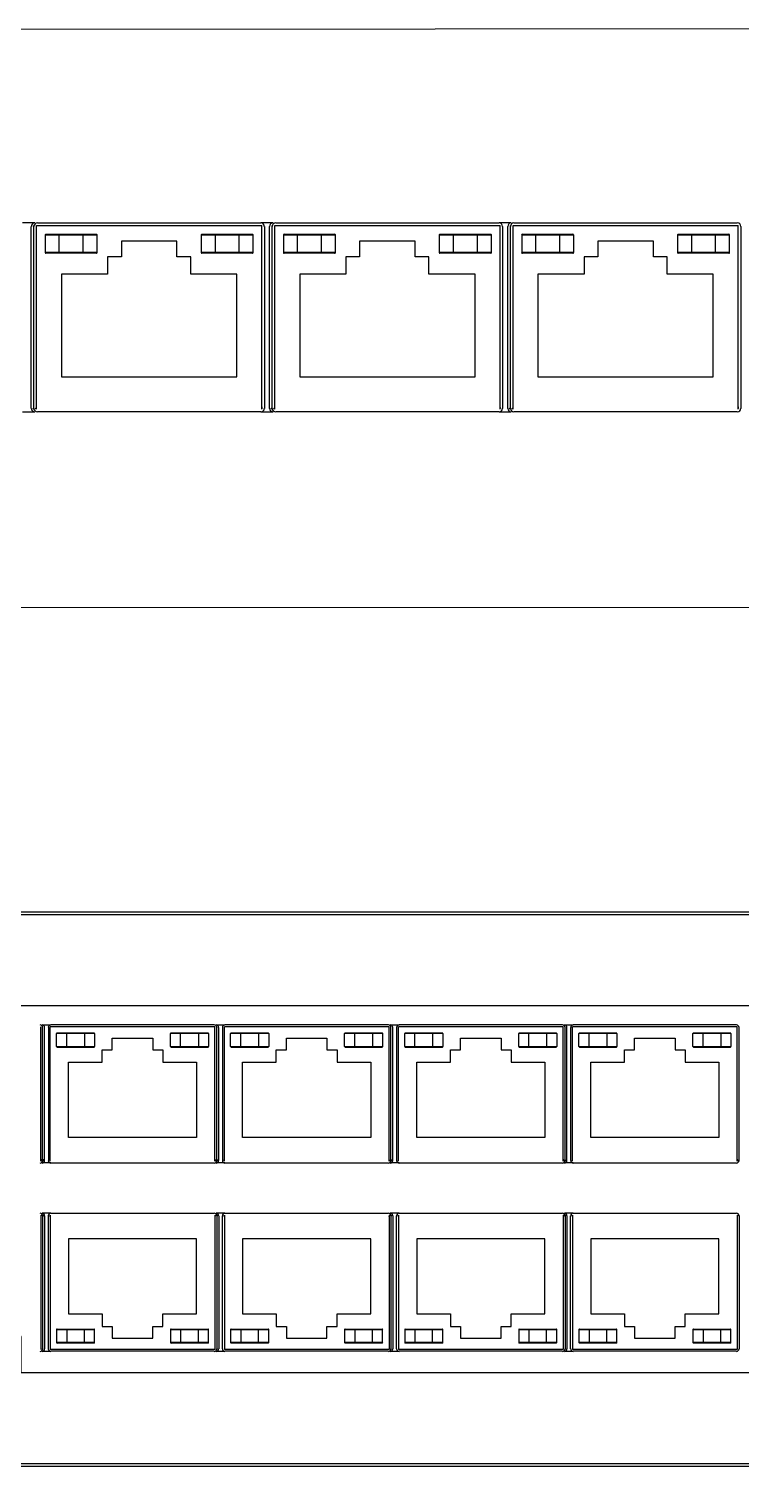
# Model space of a CAD drawing. Header units: inches. Extents: x 29 to 2254, y 8 to 2046.
# Drawn here: x 463.6 to 517.8, y 1831.4 to 1940.7 of the extents above; entities that cross this region are included whole.
import ezdxf

# ---------------------------------------------------------------- set-up
doc = ezdxf.new("R2010")
doc.units = ezdxf.units.IN
doc.header["$MEASUREMENT"] = 0

# ---------------------------------------------------------------- blocks, each defined once
blk = doc.blocks.new('net 1u')
for p, q in [((997746.34, 52129.89), (997746.34, 52140.11)), ((997746.44, 52140.26), (997747.11, 52140.26)), ((997746.48, 52129.89), (997746.48, 52140.11)), ((997746.48, 52129.94), (997746.48, 52140.06)), ((997746.63, 52129.94), (997746.63, 52140.06)), ((997746.92, 52140.06), (997746.92, 52129.94)), ((997747.06, 52129.89), (997747.06, 52140.11)), ((997759.6, 52140.11), (997747.06, 52140.11)), ((997759.55, 52140.26), (997747.11, 52140.26)), ((997759.6, 52129.89), (997759.6, 52140.11)), ((997759.69, 52140.26), (997760.37, 52140.26)), ((997759.74, 52129.89), (997759.74, 52140.11)), ((997759.74, 52129.94), (997759.74, 52140.06)), ((997759.89, 52129.94), (997759.89, 52140.06)), ((997760.18, 52140.06), (997760.18, 52129.94)), ((997760.32, 52129.89), (997760.32, 52140.11)), ((997772.86, 52140.11), (997760.32, 52140.11)), ((997772.81, 52140.26), (997760.37, 52140.26)), ((997772.86, 52129.89), (997772.86, 52140.11)), ((997772.95, 52140.26), (997773.63, 52140.26)), ((997773, 52129.89), (997773, 52140.11)), ((997773, 52129.94), (997773, 52140.06)), ((997773.15, 52129.94), (997773.15, 52140.06)), ((997773.43, 52140.06), (997773.43, 52129.94)), ((997773.58, 52129.89), (997773.58, 52140.11)), ((997786.11, 52140.11), (997773.58, 52140.11)), ((997786.07, 52140.26), (997773.63, 52140.26)), ((997786.11, 52129.89), (997786.11, 52140.11)), ((997786.21, 52140.26), (997786.89, 52140.26)), ((997786.26, 52129.89), (997786.26, 52140.11)), ((997786.26, 52129.94), (997786.26, 52140.06)), ((997786.4, 52129.94), (997786.4, 52140.06)), ((997786.69, 52140.06), (997786.69, 52129.94)), ((997786.84, 52129.89), (997786.84, 52140.11)), ((997799.37, 52140.11), (997786.84, 52140.11)), ((997799.32, 52140.26), (997786.89, 52140.26)), ((997799.37, 52129.89), (997799.37, 52140.11)), ((997799.52, 52129.94), (997799.52, 52140.06)), ((997747.54, 52138.61), (997747.54, 52139.59)), ((997750.44, 52139.59), (997747.54, 52139.59)), ((997750.4, 52139.63), (997747.58, 52139.63)), ((997748.32, 52138.57), (997748.32, 52139.63)), ((997749.67, 52139.63), (997749.67, 52138.57)), ((997750.44, 52139.59), (997750.44, 52138.61)), ((997751.79, 52138.36), (997751.79, 52139.24)), ((997751.79, 52139.24), (997754.87, 52139.24)), ((997754.87, 52139.24), (997754.87, 52138.36)), ((997756.22, 52138.61), (997756.22, 52139.59)), ((997759.12, 52139.59), (997756.22, 52139.59)), ((997759.08, 52139.63), (997756.26, 52139.63)), ((997756.99, 52138.57), (997756.99, 52139.63)), ((997758.34, 52139.63), (997758.34, 52138.57)), ((997759.12, 52139.59), (997759.12, 52138.61)), ((997760.8, 52138.61), (997760.8, 52139.59)), ((997763.7, 52139.59), (997760.8, 52139.59)), ((997763.66, 52139.63), (997760.84, 52139.63)), ((997761.57, 52138.57), (997761.57, 52139.63)), ((997762.92, 52139.63), (997762.92, 52138.57)), ((997763.7, 52139.59), (997763.7, 52138.61)), ((997765.05, 52138.36), (997765.05, 52139.24)), ((997765.05, 52139.24), (997768.13, 52139.24)), ((997768.13, 52139.24), (997768.13, 52138.36)), ((997769.48, 52138.61), (997769.48, 52139.59)), ((997772.37, 52139.59), (997769.48, 52139.59)), ((997772.34, 52139.63), (997769.52, 52139.63)), ((997770.25, 52138.57), (997770.25, 52139.63)), ((997771.6, 52139.63), (997771.6, 52138.57)), ((997772.37, 52139.59), (997772.37, 52138.61)), ((997774.06, 52138.61), (997774.06, 52139.59)), ((997776.95, 52139.59), (997774.06, 52139.59)), ((997776.92, 52139.63), (997774.1, 52139.63)), ((997774.83, 52138.57), (997774.83, 52139.63)), ((997776.18, 52139.63), (997776.18, 52138.57)), ((997776.95, 52139.59), (997776.95, 52138.61)), ((997778.3, 52138.36), (997778.3, 52139.24)), ((997778.3, 52139.24), (997781.39, 52139.24)), ((997781.39, 52139.24), (997781.39, 52138.36)), ((997782.74, 52138.61), (997782.74, 52139.59)), ((997785.63, 52139.59), (997782.74, 52139.59)), ((997785.59, 52139.63), (997782.78, 52139.63)), ((997783.51, 52138.57), (997783.51, 52139.63)), ((997784.86, 52139.63), (997784.86, 52138.57)), ((997785.63, 52139.59), (997785.63, 52138.61)), ((997787.32, 52138.61), (997787.32, 52139.59)), ((997790.21, 52139.59), (997787.32, 52139.59)), ((997790.17, 52139.63), (997787.36, 52139.63)), ((997788.09, 52138.57), (997788.09, 52139.63)), ((997789.44, 52139.63), (997789.44, 52138.57)), ((997790.21, 52139.59), (997790.21, 52138.61)), ((997791.56, 52138.36), (997791.56, 52139.24)), ((997791.56, 52139.24), (997794.65, 52139.24)), ((997794.65, 52139.24), (997794.65, 52138.36)), ((997796, 52138.61), (997796, 52139.59)), ((997798.89, 52139.59), (997796, 52139.59)), ((997798.85, 52139.63), (997796.04, 52139.63)), ((997796.77, 52138.57), (997796.77, 52139.63)), ((997798.12, 52139.63), (997798.12, 52138.57)), ((997798.89, 52139.59), (997798.89, 52138.61)), ((997747.54, 52138.61), (997750.44, 52138.61)), ((997747.58, 52138.57), (997750.4, 52138.57)), ((997751.02, 52137.41), (997751.02, 52138.36)), ((997751.02, 52138.36), (997751.79, 52138.36)), ((997754.87, 52138.36), (997755.64, 52138.36)), ((997755.64, 52138.36), (997755.64, 52137.41)), ((997756.22, 52138.61), (997759.12, 52138.61)), ((997756.26, 52138.57), (997759.08, 52138.57)), ((997760.8, 52138.61), (997763.7, 52138.61)), ((997760.84, 52138.57), (997763.66, 52138.57)), ((997764.27, 52137.41), (997764.27, 52138.36)), ((997764.27, 52138.36), (997765.05, 52138.36)), ((997768.13, 52138.36), (997768.9, 52138.36)), ((997768.9, 52138.36), (997768.9, 52137.41)), ((997769.48, 52138.61), (997772.37, 52138.61)), ((997769.52, 52138.57), (997772.34, 52138.57)), ((997774.06, 52138.61), (997776.95, 52138.61)), ((997774.1, 52138.57), (997776.92, 52138.57)), ((997777.53, 52137.41), (997777.53, 52138.36)), ((997777.53, 52138.36), (997778.3, 52138.36)), ((997781.39, 52138.36), (997782.16, 52138.36)), ((997782.16, 52138.36), (997782.16, 52137.41)), ((997782.74, 52138.61), (997785.63, 52138.61)), ((997782.78, 52138.57), (997785.59, 52138.57)), ((997787.32, 52138.61), (997790.21, 52138.61)), ((997787.36, 52138.57), (997790.17, 52138.57)), ((997790.79, 52137.41), (997790.79, 52138.36)), ((997790.79, 52138.36), (997791.56, 52138.36)), ((997794.65, 52138.36), (997795.42, 52138.36)), ((997795.42, 52138.36), (997795.42, 52137.41)), ((997796, 52138.61), (997798.89, 52138.61)), ((997796.04, 52138.57), (997798.85, 52138.57)), ((997748.45, 52131.69), (997748.45, 52137.41)), ((997748.45, 52137.41), (997751.02, 52137.41)), ((997755.64, 52137.41), (997758.21, 52137.41)), ((997758.21, 52137.41), (997758.21, 52131.69)), ((997761.71, 52131.69), (997761.71, 52137.41)), ((997761.71, 52137.41), (997764.27, 52137.41)), ((997768.9, 52137.41), (997771.47, 52137.41)), ((997771.47, 52137.41), (997771.47, 52131.69)), ((997774.97, 52131.69), (997774.97, 52137.41)), ((997774.97, 52137.41), (997777.53, 52137.41)), ((997782.16, 52137.41), (997784.73, 52137.41)), ((997784.73, 52137.41), (997784.73, 52131.69)), ((997788.23, 52131.69), (997788.23, 52137.41)), ((997788.23, 52137.41), (997790.79, 52137.41)), ((997795.42, 52137.41), (997797.98, 52137.41)), ((997797.98, 52137.41), (997797.98, 52131.69)), ((997758.21, 52131.69), (997748.45, 52131.69)), ((997771.47, 52131.69), (997761.71, 52131.69)), ((997784.73, 52131.69), (997774.97, 52131.69)), ((997797.98, 52131.69), (997788.23, 52131.69)), ((997747.11, 52129.75), (997746.44, 52129.75)), ((997747.11, 52129.75), (997759.55, 52129.75)), ((997760.37, 52129.75), (997759.69, 52129.75)), ((997760.37, 52129.75), (997772.81, 52129.75)), ((997773.63, 52129.75), (997772.95, 52129.75)), ((997773.63, 52129.75), (997786.07, 52129.75)), ((997786.89, 52129.75), (997786.21, 52129.75)), ((997786.89, 52129.75), (997799.32, 52129.75)), ((997746.34, 52125.79), (997746.34, 52115.57)), ((997747.11, 52125.93), (997746.44, 52125.93)), ((997746.48, 52125.79), (997746.48, 52115.57)), ((997747.06, 52125.79), (997747.06, 52115.57)), ((997747.11, 52125.93), (997759.55, 52125.93)), ((997759.6, 52125.79), (997759.6, 52115.57)), ((997760.37, 52125.93), (997759.69, 52125.93)), ((997759.74, 52125.79), (997759.74, 52115.57)), ((997760.32, 52125.79), (997760.32, 52115.57)), ((997760.37, 52125.93), (997772.81, 52125.93)), ((997772.86, 52125.79), (997772.86, 52115.57)), ((997773.63, 52125.93), (997772.95, 52125.93)), ((997773, 52125.79), (997773, 52115.57)), ((997773.58, 52125.79), (997773.58, 52115.57)), ((997773.63, 52125.93), (997786.07, 52125.93)), ((997786.11, 52125.79), (997786.11, 52115.57)), ((997786.89, 52125.93), (997786.21, 52125.93)), ((997786.26, 52125.79), (997786.26, 52115.57)), ((997786.84, 52125.79), (997786.84, 52115.57)), ((997786.89, 52125.93), (997799.32, 52125.93)), ((997799.37, 52125.79), (997799.37, 52115.57)), ((997746.48, 52125.74), (997746.48, 52115.61)), ((997746.63, 52125.74), (997746.63, 52115.61)), ((997746.92, 52115.61), (997746.92, 52125.74)), ((997759.74, 52125.74), (997759.74, 52115.61)), ((997759.89, 52125.74), (997759.89, 52115.61)), ((997760.18, 52115.61), (997760.18, 52125.74)), ((997773, 52125.74), (997773, 52115.61)), ((997773.15, 52125.74), (997773.15, 52115.61)), ((997773.43, 52115.61), (997773.43, 52125.74)), ((997786.26, 52125.74), (997786.26, 52115.61)), ((997786.4, 52125.74), (997786.4, 52115.61)), ((997786.69, 52115.61), (997786.69, 52125.74)), ((997799.52, 52125.74), (997799.52, 52115.61)), ((997748.45, 52123.98), (997748.45, 52118.27)), ((997758.21, 52123.98), (997748.45, 52123.98)), ((997758.21, 52118.27), (997758.21, 52123.98)), ((997761.71, 52123.98), (997761.71, 52118.27)), ((997771.47, 52123.98), (997761.71, 52123.98)), ((997771.47, 52118.27), (997771.47, 52123.98)), ((997774.97, 52123.98), (997774.97, 52118.27)), ((997784.73, 52123.98), (997774.97, 52123.98)), ((997784.73, 52118.27), (997784.73, 52123.98)), ((997788.23, 52123.98), (997788.23, 52118.27)), ((997797.98, 52123.98), (997788.23, 52123.98)), ((997797.98, 52118.27), (997797.98, 52123.98)), ((997748.45, 52118.27), (997751.02, 52118.27)), ((997751.02, 52118.27), (997751.02, 52117.32)), ((997755.64, 52117.32), (997755.64, 52118.27)), ((997755.64, 52118.27), (997758.21, 52118.27)), ((997761.71, 52118.27), (997764.27, 52118.27)), ((997764.27, 52118.27), (997764.27, 52117.32)), ((997768.9, 52117.32), (997768.9, 52118.27)), ((997768.9, 52118.27), (997771.47, 52118.27)), ((997774.97, 52118.27), (997777.53, 52118.27)), ((997777.53, 52118.27), (997777.53, 52117.32)), ((997782.16, 52117.32), (997782.16, 52118.27)), ((997782.16, 52118.27), (997784.73, 52118.27)), ((997788.23, 52118.27), (997790.79, 52118.27)), ((997790.79, 52118.27), (997790.79, 52117.32)), ((997795.42, 52117.32), (997795.42, 52118.27)), ((997795.42, 52118.27), (997797.98, 52118.27)), ((997747.54, 52117.07), (997747.54, 52116.09)), ((997747.54, 52117.07), (997750.44, 52117.07)), ((997747.58, 52117.11), (997750.4, 52117.11)), ((997748.32, 52117.11), (997748.32, 52116.05)), ((997749.67, 52116.05), (997749.67, 52117.11)), ((997750.44, 52116.09), (997750.44, 52117.07)), ((997751.02, 52117.32), (997751.79, 52117.32)), ((997751.79, 52117.32), (997751.79, 52116.43)), ((997754.87, 52116.43), (997754.87, 52117.32)), ((997754.87, 52117.32), (997755.64, 52117.32)), ((997756.22, 52117.07), (997756.22, 52116.09)), ((997756.22, 52117.07), (997759.12, 52117.07)), ((997756.26, 52117.11), (997759.08, 52117.11)), ((997756.99, 52117.11), (997756.99, 52116.05)), ((997758.34, 52116.05), (997758.34, 52117.11)), ((997759.12, 52116.09), (997759.12, 52117.07)), ((997760.8, 52117.07), (997760.8, 52116.09)), ((997760.8, 52117.07), (997763.7, 52117.07)), ((997760.84, 52117.11), (997763.66, 52117.11)), ((997761.57, 52117.11), (997761.57, 52116.05)), ((997762.92, 52116.05), (997762.92, 52117.11)), ((997763.7, 52116.09), (997763.7, 52117.07)), ((997764.27, 52117.32), (997765.05, 52117.32)), ((997765.05, 52117.32), (997765.05, 52116.43)), ((997768.13, 52116.43), (997768.13, 52117.32)), ((997768.13, 52117.32), (997768.9, 52117.32)), ((997769.48, 52117.07), (997769.48, 52116.09)), ((997769.48, 52117.07), (997772.37, 52117.07)), ((997769.52, 52117.11), (997772.34, 52117.11)), ((997770.25, 52117.11), (997770.25, 52116.05)), ((997771.6, 52116.05), (997771.6, 52117.11)), ((997772.37, 52116.09), (997772.37, 52117.07)), ((997774.06, 52117.07), (997774.06, 52116.09)), ((997774.06, 52117.07), (997776.95, 52117.07)), ((997774.1, 52117.11), (997776.92, 52117.11)), ((997774.83, 52117.11), (997774.83, 52116.05)), ((997776.18, 52116.05), (997776.18, 52117.11)), ((997776.95, 52116.09), (997776.95, 52117.07)), ((997777.53, 52117.32), (997778.3, 52117.32)), ((997778.3, 52117.32), (997778.3, 52116.43)), ((997781.39, 52116.43), (997781.39, 52117.32)), ((997781.39, 52117.32), (997782.16, 52117.32)), ((997782.74, 52117.07), (997782.74, 52116.09)), ((997782.74, 52117.07), (997785.63, 52117.07)), ((997782.78, 52117.11), (997785.59, 52117.11)), ((997783.51, 52117.11), (997783.51, 52116.05)), ((997784.86, 52116.05), (997784.86, 52117.11)), ((997785.63, 52116.09), (997785.63, 52117.07)), ((997787.32, 52117.07), (997787.32, 52116.09)), ((997787.32, 52117.07), (997790.21, 52117.07)), ((997787.36, 52117.11), (997790.17, 52117.11)), ((997788.09, 52117.11), (997788.09, 52116.05)), ((997789.44, 52116.05), (997789.44, 52117.11)), ((997790.21, 52116.09), (997790.21, 52117.07)), ((997790.79, 52117.32), (997791.56, 52117.32)), ((997791.56, 52117.32), (997791.56, 52116.43)), ((997794.65, 52116.43), (997794.65, 52117.32)), ((997794.65, 52117.32), (997795.42, 52117.32)), ((997796, 52117.07), (997796, 52116.09)), ((997796, 52117.07), (997798.89, 52117.07)), ((997796.04, 52117.11), (997798.85, 52117.11)), ((997796.77, 52117.11), (997796.77, 52116.05)), ((997798.12, 52116.05), (997798.12, 52117.11)), ((997798.89, 52116.09), (997798.89, 52117.07)), ((997750.44, 52116.09), (997747.54, 52116.09)), ((997750.4, 52116.05), (997747.58, 52116.05)), ((997751.79, 52116.43), (997754.87, 52116.43)), ((997759.12, 52116.09), (997756.22, 52116.09)), ((997759.08, 52116.05), (997756.26, 52116.05)), ((997763.7, 52116.09), (997760.8, 52116.09)), ((997763.66, 52116.05), (997760.84, 52116.05)), ((997765.05, 52116.43), (997768.13, 52116.43)), ((997772.37, 52116.09), (997769.48, 52116.09)), ((997772.34, 52116.05), (997769.52, 52116.05)), ((997776.95, 52116.09), (997774.06, 52116.09)), ((997776.92, 52116.05), (997774.1, 52116.05)), ((997778.3, 52116.43), (997781.39, 52116.43)), ((997785.63, 52116.09), (997782.74, 52116.09)), ((997785.59, 52116.05), (997782.78, 52116.05)), ((997790.21, 52116.09), (997787.32, 52116.09)), ((997790.17, 52116.05), (997787.36, 52116.05)), ((997791.56, 52116.43), (997794.65, 52116.43)), ((997798.89, 52116.09), (997796, 52116.09)), ((997798.85, 52116.05), (997796.04, 52116.05)), ((997746.44, 52115.42), (997747.11, 52115.42)), ((997759.6, 52115.57), (997747.06, 52115.57)), ((997759.55, 52115.42), (997747.11, 52115.42)), ((997759.69, 52115.42), (997760.37, 52115.42)), ((997772.86, 52115.57), (997760.32, 52115.57)), ((997772.81, 52115.42), (997760.37, 52115.42)), ((997772.95, 52115.42), (997773.63, 52115.42)), ((997786.11, 52115.57), (997773.58, 52115.57)), ((997786.07, 52115.42), (997773.63, 52115.42)), ((997786.21, 52115.42), (997786.89, 52115.42)), ((997799.37, 52115.57), (997786.84, 52115.57)), ((997799.32, 52115.42), (997786.89, 52115.42))]:
    blk.add_line(p, q)
for points in [[(997414.23, 52106.68), (997813.12, 52106.68, 0.414214), (997814.19, 52107.75), (997814.19, 52147.78, 0.414214), (997813.12, 52148.84), (997414.23, 52148.84, 0.414214), (997413.17, 52147.78), (997413.17, 52107.75, 0.414214)], [(997414.23, 52106.89), (997813.12, 52106.89, 0.414214), (997813.97, 52107.75), (997813.97, 52147.78, 0.414214), (997813.12, 52148.63), (997414.23, 52148.63, 0.414214), (997413.38, 52147.78), (997413.38, 52107.75, 0.414214)]]:
    blk.add_lwpolyline(points, format="xyb", close=True)
blk.add_lwpolyline([(997744.84, 52113.79), (997744.84, 52113.79), (997744.84, 52116.54), (997743.33, 52116.54), (997743.33, 52141.73), (997802.05, 52141.73), (997802.05, 52116.66), (997800.61, 52116.66), (997800.61, 52113.79), (997744.84, 52113.79)])
for centre, radius, start, end in [((997746.29, 52140.06), 0.193, 0, 90), ((997746.44, 52140.06), 0.193, 0, 90), ((997747.11, 52140.06), 0.193, 90, 180), ((997759.55, 52140.06), 0.193, 0, 90), ((997759.69, 52140.06), 0.193, 0, 90), ((997760.37, 52140.06), 0.193, 90, 180), ((997772.81, 52140.06), 0.193, 0, 90), ((997772.95, 52140.06), 0.193, 0, 90), ((997773.63, 52140.06), 0.193, 90, 180), ((997786.07, 52140.06), 0.193, 0, 90), ((997786.21, 52140.06), 0.193, 0, 90), ((997786.89, 52140.06), 0.193, 90, 180), ((997799.32, 52140.06), 0.193, 0, 90), ((997747.58, 52139.59), 0.0386, 90.0002, 180), ((997750.4, 52139.59), 0.0386, 0, 89.9999), ((997756.26, 52139.59), 0.0386, 90.0003, 180), ((997759.08, 52139.59), 0.0386, 0, 89.9999), ((997760.84, 52139.59), 0.0386, 90.0002, 180), ((997763.66, 52139.59), 0.0386, 0, 89.9999), ((997769.52, 52139.59), 0.0386, 90.0003, 180), ((997772.34, 52139.59), 0.0386, 0, 89.9999), ((997774.1, 52139.59), 0.0386, 90.0002, 180), ((997776.92, 52139.59), 0.0386, 0, 89.9999), ((997782.78, 52139.59), 0.0386, 90.0003, 180), ((997785.59, 52139.59), 0.0386, 0, 89.9999), ((997787.36, 52139.59), 0.0386, 90.0002, 180), ((997790.17, 52139.59), 0.0386, 0, 89.9999), ((997796.04, 52139.59), 0.0386, 90.0003, 180), ((997798.85, 52139.59), 0.0386, 0, 89.9999), ((997747.58, 52138.61), 0.0386, 180, 269.9999), ((997750.4, 52138.61), 0.0386, 270.0002, 0), ((997756.26, 52138.61), 0.0386, 180, 269.9999), ((997759.08, 52138.61), 0.0386, 270.0004, 0), ((997760.84, 52138.61), 0.0386, 180, 269.9999), ((997763.66, 52138.61), 0.0386, 270.0002, 0), ((997769.52, 52138.61), 0.0386, 180, 269.9999), ((997772.34, 52138.61), 0.0386, 270.0004, 0), ((997774.1, 52138.61), 0.0386, 180, 269.9999), ((997776.92, 52138.61), 0.0386, 270.0002, 0), ((997782.78, 52138.61), 0.0386, 180, 269.9999), ((997785.59, 52138.61), 0.0386, 270.0004, 0), ((997787.36, 52138.61), 0.0386, 180, 269.9999), ((997790.17, 52138.61), 0.0386, 270.0002, 0), ((997796.04, 52138.61), 0.0386, 180, 269.9999), ((997798.85, 52138.61), 0.0386, 270.0004, 0), ((997746.29, 52129.94), 0.193, 270, 0), ((997746.53, 52130.03), 0.193, 180, 225.573), ((997746.44, 52129.94), 0.193, 270, 0), ((997746.68, 52130.03), 0.193, 180, 225.573), ((997747.11, 52129.94), 0.193, 180, 270), ((997746.87, 52130.03), 0.193, 329.618, 0), ((997759.55, 52129.94), 0.193, 270, 0), ((997759.79, 52130.03), 0.193, 180, 225.573), ((997759.69, 52129.94), 0.193, 270, 0), ((997759.94, 52130.03), 0.193, 180, 225.573), ((997760.37, 52129.94), 0.193, 180, 270), ((997760.13, 52130.03), 0.193, 329.618, 0), ((997772.81, 52129.94), 0.193, 270, 0), ((997773.05, 52130.03), 0.193, 180, 225.573), ((997772.95, 52129.94), 0.193, 270, 0), ((997773.19, 52130.03), 0.193, 180, 225.573), ((997773.63, 52129.94), 0.193, 180, 270), ((997773.39, 52130.03), 0.193, 329.618, 0), ((997786.07, 52129.94), 0.193, 270, 0), ((997786.31, 52130.03), 0.193, 180, 225.573), ((997786.21, 52129.94), 0.193, 270, 0), ((997786.45, 52130.03), 0.193, 180, 225.573), ((997786.89, 52129.94), 0.193, 180, 270), ((997786.64, 52130.03), 0.193, 329.618, 0), ((997799.32, 52129.94), 0.193, 270, 0), ((997799.57, 52130.03), 0.193, 180, 225.573), ((997746.29, 52125.74), 0.193, 0, 90), ((997746.53, 52125.65), 0.193, 134.427, 180), ((997746.44, 52125.74), 0.193, 0, 90), ((997746.68, 52125.65), 0.193, 134.427, 180), ((997747.11, 52125.74), 0.193, 90, 180), ((997759.55, 52125.74), 0.193, 0, 90), ((997759.79, 52125.65), 0.193, 134.427, 180), ((997759.69, 52125.74), 0.193, 0, 90), ((997759.94, 52125.65), 0.193, 134.427, 180), ((997760.37, 52125.74), 0.193, 90, 180), ((997772.81, 52125.74), 0.193, 0, 90), ((997773.05, 52125.65), 0.193, 134.427, 180), ((997772.95, 52125.74), 0.193, 0, 90), ((997773.19, 52125.65), 0.193, 134.427, 180), ((997773.63, 52125.74), 0.193, 90, 180), ((997786.07, 52125.74), 0.193, 0, 90), ((997786.31, 52125.65), 0.193, 134.427, 180), ((997786.21, 52125.74), 0.193, 0, 90), ((997786.45, 52125.65), 0.193, 134.427, 180), ((997786.89, 52125.74), 0.193, 90, 180), ((997799.32, 52125.74), 0.193, 0, 90), ((997799.57, 52125.65), 0.193, 134.427, 180), ((997746.87, 52125.65), 0.193, 0, 30.382), ((997760.13, 52125.65), 0.193, 0, 30.382), ((997773.39, 52125.65), 0.193, 0, 30.382), ((997786.64, 52125.65), 0.193, 0, 30.382), ((997747.58, 52117.07), 0.0386, 90.0001, 180), ((997750.4, 52117.07), 0.0386, 0, 89.9998), ((997756.26, 52117.07), 0.0386, 90.0001, 180), ((997759.08, 52117.07), 0.0386, 0, 89.9996), ((997760.84, 52117.07), 0.0386, 90.0001, 180), ((997763.66, 52117.07), 0.0386, 0, 89.9998), ((997769.52, 52117.07), 0.0386, 90.0001, 180), ((997772.34, 52117.07), 0.0386, 0, 89.9996), ((997774.1, 52117.07), 0.0386, 90.0001, 180), ((997776.92, 52117.07), 0.0386, 0, 89.9998), ((997782.78, 52117.07), 0.0386, 90.0001, 180), ((997785.59, 52117.07), 0.0386, 0, 89.9996), ((997787.36, 52117.07), 0.0386, 90.0001, 180), ((997790.17, 52117.07), 0.0386, 0, 89.9998), ((997796.04, 52117.07), 0.0386, 90.0001, 180), ((997798.85, 52117.07), 0.0386, 0, 89.9996), ((997747.58, 52116.09), 0.0386, 180, 269.9998), ((997750.4, 52116.09), 0.0386, 270.0001, 0), ((997756.26, 52116.09), 0.0386, 180, 269.9997), ((997759.08, 52116.09), 0.0386, 270.0001, 0), ((997760.84, 52116.09), 0.0386, 180, 269.9998), ((997763.66, 52116.09), 0.0386, 270.0001, 0), ((997769.52, 52116.09), 0.0386, 180, 269.9997), ((997772.34, 52116.09), 0.0386, 270.0001, 0), ((997774.1, 52116.09), 0.0386, 180, 269.9998), ((997776.92, 52116.09), 0.0386, 270.0001, 0), ((997782.78, 52116.09), 0.0386, 180, 269.9997), ((997785.59, 52116.09), 0.0386, 270.0001, 0), ((997787.36, 52116.09), 0.0386, 180, 269.9998), ((997790.17, 52116.09), 0.0386, 270.0001, 0), ((997796.04, 52116.09), 0.0386, 180, 269.9997), ((997798.85, 52116.09), 0.0386, 270.0001, 0), ((997746.29, 52115.61), 0.193, 270, 0), ((997746.44, 52115.61), 0.193, 270, 0), ((997747.11, 52115.61), 0.193, 180, 270), ((997759.55, 52115.61), 0.193, 270, 0), ((997759.69, 52115.61), 0.193, 270, 0), ((997760.37, 52115.61), 0.193, 180, 270), ((997772.81, 52115.61), 0.193, 270, 0), ((997772.95, 52115.61), 0.193, 270, 0), ((997773.63, 52115.61), 0.193, 180, 270), ((997786.07, 52115.61), 0.193, 270, 0), ((997786.21, 52115.61), 0.193, 270, 0), ((997786.89, 52115.61), 0.193, 180, 270), ((997799.32, 52115.61), 0.193, 270, 0)]:
    blk.add_arc(centre, radius, start, end)

msp = doc.modelspace()

# ---------------------------------------------------------------- linework, layer by layer
at = {"color": 0}
for p, q in [((464.04, 1925.96), (463.11, 1925.96)), ((463.77, 1911.85), (463.77, 1925.7)), ((463.97, 1911.78), (463.97, 1925.77)), ((463.97, 1911.85), (463.97, 1925.7)), ((464.17, 1911.78), (464.17, 1925.77)), ((464.17, 1925.77), (481.32, 1925.77)), ((464.24, 1925.96), (481.25, 1925.96)), ((464.83, 1925.05), (464.83, 1923.71)), ((464.83, 1925.05), (468.79, 1925.05)), ((464.88, 1925.11), (468.73, 1925.11)), ((465.88, 1925.11), (465.88, 1923.66)), ((467.73, 1923.66), (467.73, 1925.11)), ((468.79, 1923.71), (468.79, 1925.05)), ((476.7, 1925.05), (476.7, 1923.71)), ((476.7, 1925.05), (480.66, 1925.05)), ((476.76, 1925.11), (480.61, 1925.11)), ((477.76, 1925.11), (477.76, 1923.66)), ((479.6, 1923.66), (479.6, 1925.11)), ((480.66, 1923.71), (480.66, 1925.05)), ((482.18, 1925.96), (481.25, 1925.96)), ((481.32, 1911.78), (481.32, 1925.77)), ((481.52, 1925.7), (481.52, 1911.85)), ((481.91, 1911.85), (481.91, 1925.7)), ((482.11, 1911.78), (482.11, 1925.77)), ((482.11, 1911.85), (482.11, 1925.7)), ((482.31, 1911.78), (482.31, 1925.77)), ((482.31, 1925.77), (499.46, 1925.77)), ((482.38, 1925.96), (499.39, 1925.96)), ((482.97, 1925.05), (482.97, 1923.71)), ((482.97, 1925.05), (486.93, 1925.05)), ((483.02, 1925.11), (486.87, 1925.11)), ((484.02, 1925.11), (484.02, 1923.66)), ((485.87, 1923.66), (485.87, 1925.11)), ((486.93, 1923.71), (486.93, 1925.05)), ((494.84, 1925.05), (494.84, 1923.71)), ((494.84, 1925.05), (498.8, 1925.05)), ((494.89, 1925.11), (498.75, 1925.11)), ((495.9, 1925.11), (495.9, 1923.66)), ((497.74, 1923.66), (497.74, 1925.11)), ((498.8, 1923.71), (498.8, 1925.05)), ((500.32, 1925.96), (499.39, 1925.96)), ((499.46, 1911.78), (499.46, 1925.77)), ((499.66, 1925.7), (499.66, 1911.85)), ((500.05, 1911.85), (500.05, 1925.7)), ((500.25, 1911.78), (500.25, 1925.77)), ((500.25, 1911.85), (500.25, 1925.7)), ((500.45, 1911.78), (500.45, 1925.77)), ((500.45, 1925.77), (517.6, 1925.77)), ((500.52, 1925.96), (517.53, 1925.96)), ((501.11, 1925.05), (501.11, 1923.71)), ((501.11, 1925.05), (505.07, 1925.05)), ((501.16, 1925.11), (505.01, 1925.11)), ((502.16, 1925.11), (502.16, 1923.66)), ((504.01, 1923.66), (504.01, 1925.11)), ((505.07, 1923.71), (505.07, 1925.05)), ((512.98, 1925.05), (512.98, 1923.71)), ((512.98, 1925.05), (516.94, 1925.05)), ((513.03, 1925.11), (516.89, 1925.11)), ((514.04, 1925.11), (514.04, 1923.66)), ((515.88, 1923.66), (515.88, 1925.11)), ((516.94, 1923.71), (516.94, 1925.05)), ((517.6, 1911.78), (517.6, 1925.77)), ((517.8, 1925.7), (517.8, 1911.85)), ((517.83, 1911.85), (517.83, 1925.7)), ((470.63, 1924.58), (470.63, 1923.37)), ((474.86, 1924.58), (470.63, 1924.58)), ((474.86, 1923.37), (474.86, 1924.58)), ((488.77, 1924.58), (488.77, 1923.37)), ((493, 1924.58), (488.77, 1924.58)), ((493, 1923.37), (493, 1924.58)), ((506.91, 1924.58), (506.91, 1923.37)), ((511.14, 1924.58), (506.91, 1924.58)), ((511.14, 1923.37), (511.14, 1924.58)), ((468.79, 1923.71), (464.83, 1923.71)), ((468.73, 1923.66), (464.88, 1923.66)), ((469.58, 1923.37), (469.58, 1922.07)), ((470.63, 1923.37), (469.58, 1923.37)), ((475.91, 1923.37), (474.86, 1923.37)), ((475.91, 1922.07), (475.91, 1923.37)), ((480.66, 1923.71), (476.7, 1923.71)), ((480.61, 1923.66), (476.76, 1923.66)), ((486.93, 1923.71), (482.97, 1923.71)), ((486.87, 1923.66), (483.02, 1923.66)), ((487.72, 1923.37), (487.72, 1922.07)), ((488.77, 1923.37), (487.72, 1923.37)), ((494.05, 1923.37), (493, 1923.37)), ((494.05, 1922.07), (494.05, 1923.37)), ((498.8, 1923.71), (494.84, 1923.71)), ((498.75, 1923.66), (494.89, 1923.66)), ((505.07, 1923.71), (501.11, 1923.71)), ((505.01, 1923.66), (501.16, 1923.66)), ((505.86, 1923.37), (505.86, 1922.07)), ((506.91, 1923.37), (505.86, 1923.37)), ((512.19, 1923.37), (511.14, 1923.37)), ((512.19, 1922.07), (512.19, 1923.37)), ((516.94, 1923.71), (512.98, 1923.71)), ((516.89, 1923.66), (513.03, 1923.66)), ((466.07, 1922.07), (466.07, 1914.25)), ((469.58, 1922.07), (466.07, 1922.07)), ((479.42, 1922.07), (475.91, 1922.07)), ((479.42, 1914.25), (479.42, 1922.07)), ((484.21, 1922.07), (484.21, 1914.25)), ((487.72, 1922.07), (484.21, 1922.07)), ((497.56, 1922.07), (494.05, 1922.07)), ((497.56, 1914.25), (497.56, 1922.07)), ((502.35, 1922.07), (502.35, 1914.25)), ((505.86, 1922.07), (502.35, 1922.07)), ((515.7, 1922.07), (512.19, 1922.07)), ((515.7, 1914.25), (515.7, 1922.07)), ((466.07, 1914.25), (479.42, 1914.25)), ((484.21, 1914.25), (497.56, 1914.25)), ((502.35, 1914.25), (515.7, 1914.25)), ((463.11, 1911.58), (464.04, 1911.58)), ((481.25, 1911.58), (464.24, 1911.58)), ((481.25, 1911.58), (482.18, 1911.58)), ((499.39, 1911.58), (482.38, 1911.58)), ((499.39, 1911.58), (500.32, 1911.58)), ((517.53, 1911.58), (500.52, 1911.58))]:
    msp.add_line(p, q, dxfattribs=at)
msp.add_lwpolyline([(616.86, 1940.73), (127.52, 1940.62), (127.52, 1896.68), (616.86, 1896.73)], close=True, dxfattribs=at)
for centre, radius, start, end in [((464.04, 1925.7), 0.264, 90, 180), ((464.24, 1925.7), 0.264, 90, 180), ((464.88, 1925.05), 0.0528, 90.0001, 180), ((468.73, 1925.05), 0.0528, 0, 89.9997), ((476.76, 1925.05), 0.0528, 90.0001, 180), ((480.61, 1925.05), 0.0528, 0, 89.9998), ((481.25, 1925.7), 0.264, 0, 90), ((482.18, 1925.7), 0.264, 90, 180), ((482.38, 1925.7), 0.264, 90, 180), ((483.02, 1925.05), 0.0528, 90.0001, 180), ((486.87, 1925.05), 0.0528, 0, 89.9997), ((494.89, 1925.05), 0.0528, 90.0001, 180), ((498.75, 1925.05), 0.0528, 0, 89.9998), ((499.39, 1925.7), 0.264, 0, 90), ((500.32, 1925.7), 0.264, 90, 180), ((500.52, 1925.7), 0.264, 90, 180), ((501.16, 1925.05), 0.0528, 90.0001, 180), ((505.01, 1925.05), 0.0528, 0, 89.9997), ((513.03, 1925.05), 0.0528, 90.0001, 180), ((516.89, 1925.05), 0.0528, 0, 89.9998), ((517.53, 1925.7), 0.264, 0, 90), ((464.88, 1923.71), 0.0528, 180, 269.9996), ((468.73, 1923.71), 0.0528, 270.0001, 0), ((476.76, 1923.71), 0.0528, 180, 269.9998), ((480.61, 1923.71), 0.0528, 270.0001, 0), ((483.02, 1923.71), 0.0528, 180, 269.9996), ((486.87, 1923.71), 0.0528, 270.0001, 0), ((494.89, 1923.71), 0.0528, 180, 269.9998), ((498.75, 1923.71), 0.0528, 270.0001, 0), ((501.16, 1923.71), 0.0528, 180, 269.9996), ((505.01, 1923.71), 0.0528, 270.0001, 0), ((513.03, 1923.71), 0.0528, 180, 269.9998), ((516.89, 1923.71), 0.0528, 270.0001, 0), ((464.04, 1911.85), 0.264, 180, 270), ((463.71, 1911.97), 0.264, 314.427, 0), ((464.24, 1911.85), 0.264, 180, 270), ((463.91, 1911.97), 0.264, 314.427, 0), ((481.25, 1911.85), 0.264, 270, 0), ((481.58, 1911.97), 0.264, 180, 210.382), ((482.18, 1911.85), 0.264, 180, 270), ((481.85, 1911.97), 0.264, 314.427, 0), ((482.38, 1911.85), 0.264, 180, 270), ((482.05, 1911.97), 0.264, 314.427, 0), ((499.39, 1911.85), 0.264, 270, 0), ((499.72, 1911.97), 0.264, 180, 210.382), ((500.32, 1911.85), 0.264, 180, 270), ((499.99, 1911.97), 0.264, 314.427, 0), ((500.52, 1911.85), 0.264, 180, 270), ((500.19, 1911.97), 0.264, 314.427, 0), ((517.53, 1911.85), 0.264, 270, 0), ((517.86, 1911.97), 0.264, 180, 210.382)]:
    msp.add_arc(centre, radius, start, end, dxfattribs=at)

# ---------------------------------------------------------------- block references
msp.add_blockref('net 1u', (-997281.85, -50275.31), dxfattribs=at)

doc.saveas('drawing.dxf')
